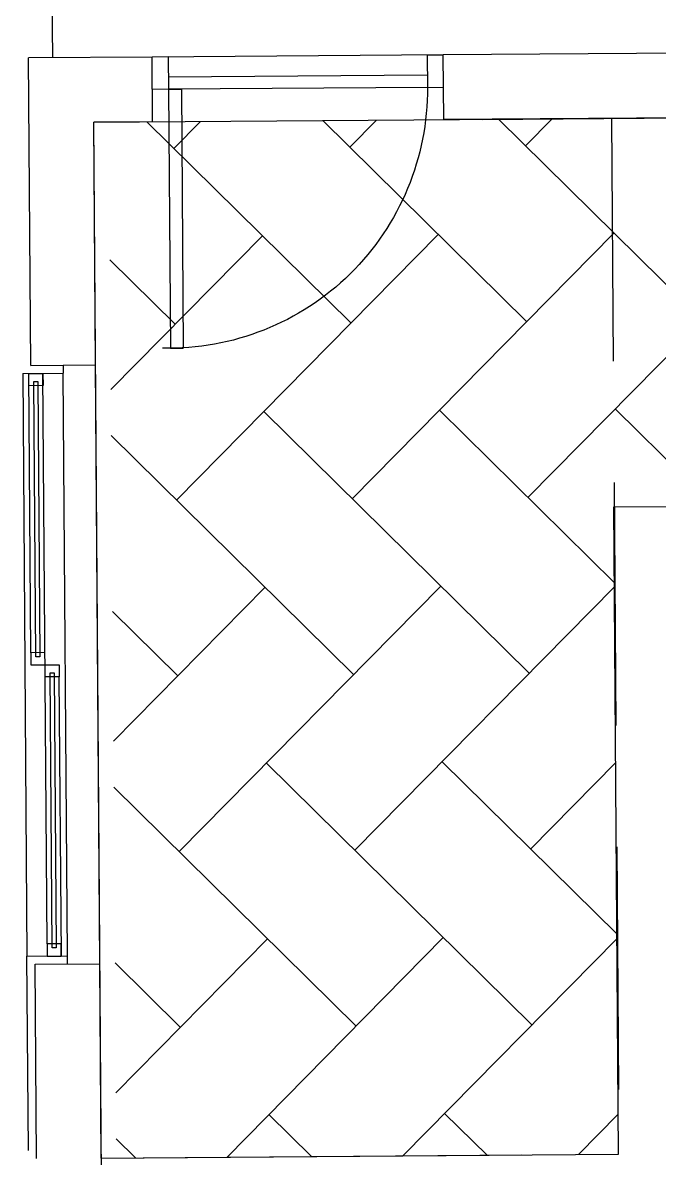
# Model space of a CAD drawing. Header units: feet. Extents: x 919634 to 928945, y 707022 to 708026.
# Drawn here: x 920175.86 to 920182.42, y 707536.86 to 707548.55 of the extents above; entities that cross this region are included whole.
import ezdxf

# ---------------------------------------------------------------- set-up
doc = ezdxf.new("R2010")
doc.units = ezdxf.units.FT
doc.header["$LTSCALE"] = 20
doc.header["$MEASUREMENT"] = 0
doc.linetypes.add('Site Plan$0$HIDDEN2', pattern=[0.1875, 0.125, -0.0625])
for name, color, linetype in [('-u-site-xref', 7, 'Continuous'), ('Site Plan$0$-u-site-bldg_interior', 252, 'Continuous'), ('Site Plan$0$SP-BLDG-ROOF ABOVE', 4, 'Site Plan$0$HIDDEN2'), ('Site Plan$0$SP-LOT PAVERS', 254, 'Continuous')]:
    doc.layers.add(name, color=color, linetype=linetype)
doc.layers.add('Site Plan$0$SP-SIDEWALK', color=2, linetype='Continuous', lineweight=25)
doc.layers.add('SP-BUILDING-FOOTPRINT', color=1, linetype='Continuous', lineweight=25)
doc.layers.get('-u-site-xref').off()

# ---------------------------------------------------------------- blocks, each defined once
blk = doc.blocks.new('Site Plan$0$DR1H902')
for p, q in [((-0.5, 0), (-0.5, 1)), ((-0.5, 1.000000000000057), (-0.4500000000000455, 1.000000000000057)), ((-0.4500000000000455, 0), (-0.4500000000000455, 1)), ((-0.5, -5.684341886080801e-14), (-0.4500000000000455, -5.684341886080801e-14))]:
    blk.add_line(p, q)
blk.add_arc((-0.5, 0), 1, 0, 91.70698490235472)
blk = doc.blocks.new('Site Plan')
at = {"layer": 'Site Plan$0$SP-LOT PAVERS'}
h = blk.add_hatch(dxfattribs=at)
h.set_pattern_fill('AR-HBONE', color=256, scale=0.32, angle=-89.58178215075662)
h.set_pattern_definition([(315.4182178492434, (0, 0), (1.810145136983853, 0.01321298806884015), [3.84, -1.28]), (45.41821784924338, (0.9116790626081567, -0.8984660745381309), (1.810145136983853, 0.01321298806884), [3.84, -1.28])])
h.paths.add_polyline_path([(920176.7500278632, 707547.5268109564), (920196.8427674562, 707547.6734760626), (920196.7697753181, 707557.6732098701), (920208.6762305597, 707557.7600186417), (920208.8149158584, 707538.7604987376), (920188.9920496468, 707538.6159307064), (920188.9536367058, 707543.6158530304), (920181.9523617738, 707543.5646783536), (920182.001023198, 707536.8981892843), (920176.8276816481, 707536.8604269531)])
at = {"layer": 'Site Plan$0$-u-site-bldg_interior'}
for p, q in [((920176.1717851992, 707548.1892745544), (920176.0987930627, 707558.1890081582)), ((920196.1712524068, 707548.3352588272), (920180.1951016575, 707548.2186423831)), ((920180.1951028245, 707548.2184809651), (920177.1948579851, 707548.1967423802)), ((920180.0284382525, 707548.2175872653), (920180.1951004793, 707548.2188038009)), ((920180.0284394308, 707548.2174258475), (920180.0308736803, 707547.8839399762)), ((920180.1999689783, 707547.5518320584), (920180.1951016575, 707548.2186423831)), ((920177.1948579964, 707548.1967423803), (920175.9217918591, 707548.187449751)), ((920175.9449060356, 707545.020867443), (920175.9217918591, 707548.187449751)), ((920177.3615202231, 707548.1979589158), (920177.1948579963, 707548.1967423803)), ((920177.1997241387, 707547.5300934733), (920177.1948579964, 707548.1967423803)), ((920177.3615202231, 707548.1979589158), (920177.3639532943, 707547.8646344623)), ((920180.0299612785, 707548.0089366463), (920177.3630408926, 707547.9896311323)), ((920177.3639532943, 707547.8646344623), (920177.1972910676, 707547.8634179267)), ((920180.0308736803, 707547.8839399762), (920177.3639532943, 707547.8646344623)), ((920180.0308736803, 707547.8839399762), (920180.197535907, 707547.8851565118)), ((920196.8427674561, 707547.6734760626), (920180.1999677999, 707547.5519934761)), ((920177.1997241387, 707547.5300934733), (920176.5933069084, 707547.5256669864)), ((920176.6115549424, 707545.0257335855), (920176.5933069084, 707547.5256669864)), ((920175.8621832172, 707544.9369280621), (920176.2788387295, 707544.9399694008)), ((920175.9449060627, 707545.0208674432), (920176.6115549152, 707545.0257335852)), ((920176.1133938535, 707539.0636052391), (920176.0705109733, 707544.9384487314)), ((920176.2782304618, 707545.023300514), (920176.2788387295, 707544.9399694008)), ((920176.3226340114, 707538.9401292384), (920176.2788387295, 707544.9399694008)), ((920176.6565667872, 707538.8592311966), (920176.6115549152, 707545.0257335852)), ((920175.862183217, 707544.9369280621), (920175.9059784989, 707538.9370878998)), ((920175.9456667642, 707542.0624608516), (920175.9246815249, 707544.9373842628)), ((920176.2601535886, 707538.9372228221), (920176.2391504643, 707541.8145964489)), ((920175.9059784991, 707538.9370878998), (920176.3226340114, 707538.9401292384)), ((920175.9205768991, 707536.9371411788), (920175.9059784719, 707538.9370878995)), ((920175.9899178803, 707538.8543650542), (920176.6565667872, 707538.8592311966)), ((920176.3232422792, 707538.856798125), (920176.3226340114, 707538.9401292384)), ((920176.6711651873, 707536.8592844757), (920176.6565667599, 707538.8592311965)), ((920176.0045162804, 707536.8544183333), (920175.989917853, 707538.8543650539)), ((920176.6711651873, 707536.8592844757), (920176.6760313297, 707536.1926355688))]:
    blk.add_line(p, q, dxfattribs=at)
for points in [[(920175.9255939266, 707544.8123875927), (920175.9246815249, 707544.9373842628), (920176.0705109733, 707544.9384487314), (920176.071423375, 707544.8134520614)], [(920176.0190372952, 707544.8547374506), (920176.0397184006, 707542.0214795962), (920175.998052844, 707542.0211754623), (920175.9773717386, 707544.8544333167)], [(920175.9456667642, 707542.0624608516), (920175.9465791659, 707541.9374641816), (920176.0924086142, 707541.9385286502), (920176.0914962125, 707542.0635253203)], [(920176.093321016, 707541.8135319802), (920176.0924086142, 707541.9385286502), (920176.2382380626, 707541.9395931188), (920176.2391504643, 707541.8145964489)], [(920176.1867643846, 707541.8558818381), (920176.2074454899, 707539.0226239837), (920176.1657799332, 707539.0223198498), (920176.1450988278, 707541.8555777043)], [(920176.1133938535, 707539.0636052391), (920176.1143062552, 707538.9386085691), (920176.2601357035, 707538.9396730377), (920176.2592233018, 707539.0646697078)]]:
    blk.add_lwpolyline(points, close=True, dxfattribs=at)
at = {"layer": 'Site Plan$0$SP-BLDG-ROOF ABOVE'}
blk.add_lwpolyline([(920181.9264981596, 707547.5645966849), (920182.0067895108, 707536.5648895693), (920176.6735982584, 707536.5259600221)], dxfattribs=at)
at = {"layer": 'Site Plan$0$SP-SIDEWALK'}
for p, q in [((920181.9523617696, 707543.5646789126), (920188.9536372359, 707543.6157840795)), ((920182.001023198, 707536.8981892844), (920181.9523617696, 707543.5646789126)), ((920176.6711651873, 707536.8592844757), (920182.001023198, 707536.8981892844)), ((920176.6711651873, 707536.8592844757), (920181.0043830823, 707536.8909144014))]:
    blk.add_line(p, q, dxfattribs=at)
at = {"layer": 'Site Plan$0$-u-site-bldg_interior', "extrusion": (0, 0, -1), "xscale": 2.666990255305792, "yscale": 2.666990255305792, "zscale": -7.111974014148773, "rotation": 179.5817821507566}
blk.add_blockref('Site Plan$0$DR1H902', (-920178.6974128982, 707547.8743679281), dxfattribs=at)

msp = doc.modelspace()

# ---------------------------------------------------------------- block references
at = {"layer": '-u-site-xref'}
msp.add_blockref('Site Plan', (0, 0), dxfattribs=at)

# ---------------------------------------------------------------- next in the draw order: linework, layer by layer
at = {"layer": 'SP-BUILDING-FOOTPRINT'}
msp.add_line((920180.5966264686, 707547.5548894088), (920188.3083082554, 707547.6111801212), dxfattribs=at)
msp.add_lwpolyline([(920197.3245154965, 707481.6752339058), (920197.2417906055, 707493.0083296777), (920169.1152371567, 707492.8029590582), (920169.0373788779, 707503.4693415689), (920189.2868394257, 707503.6171506451), (920189.1262567255, 707525.6165645737), (920168.8767961777, 707525.4687554974), (920168.7989379029, 707536.1351374493), (920176.6760313297, 707536.1926355688), (920176.5933069084, 707547.5256669864), (920196.8427674561, 707547.6734760626), (920196.7600425656, 707559.006571751), (920185.9270443065, 707558.9274973593), (920185.84918611, 707569.5938798707), (920165.5997255623, 707569.4460707946), (920165.5170011409, 707580.779102212), (920133.351191382, 707580.54431084)], dxfattribs=at)

doc.saveas('drawing.dxf')
